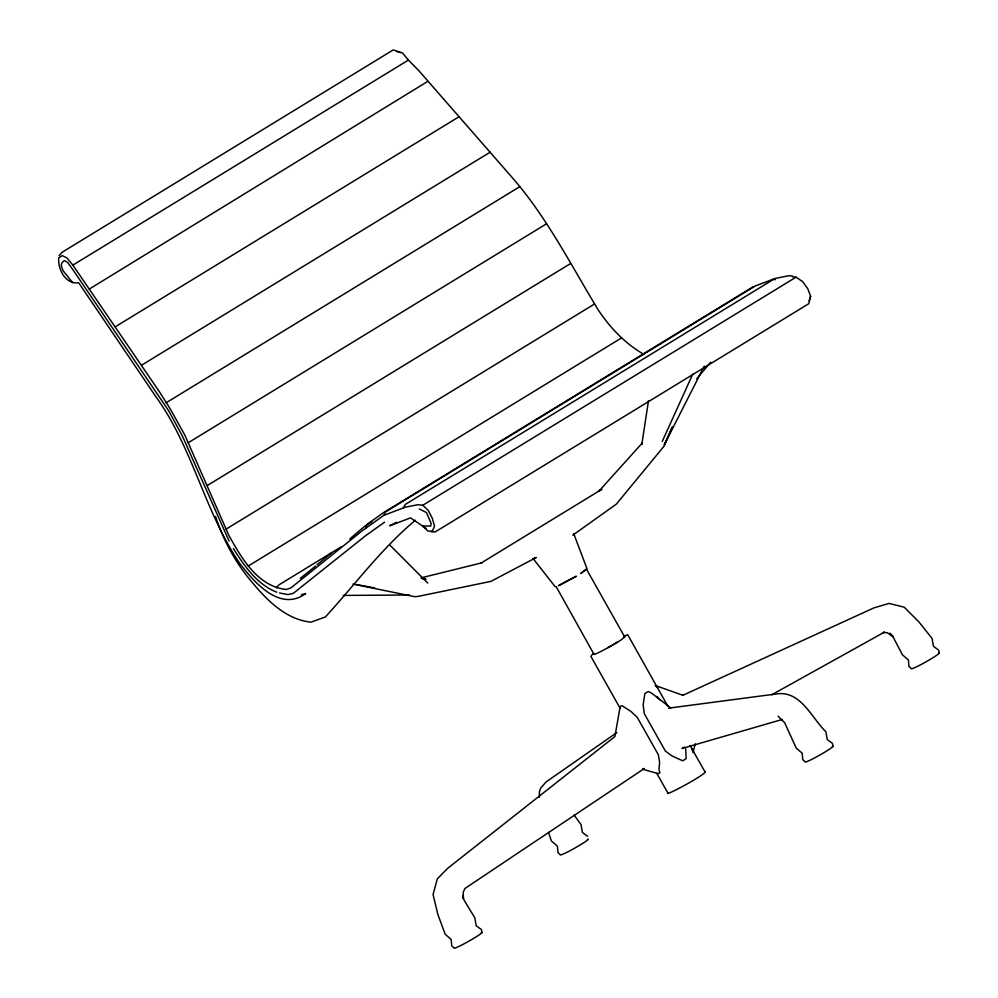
<?xml version="1.0" encoding="UTF-8"?>
<svg xmlns="http://www.w3.org/2000/svg" width="998" height="998" viewBox="0 0 998 998"><rect width="100%" height="100%" fill="white"/><g stroke="black" fill="none" stroke-linecap="round" stroke-linejoin="round"><path stroke-width="1.5" d="M539.282 797.277L539.469 791.651L540.629 788.195L546.068 781.945L616.864 732.569M648.475 400.847L641.826 444.397L642.4 442.875L598.925 491.153L601.919 489.232L480.749 563.284L481.972 562.81L421.43 577.78M693.036 752.642L695.157 743.772M792.449 276.77L796.03 277.182L802.629 281.598L807.869 288.884L810.613 296.344L808.754 303.716L435.203 531.909L431.074 531.772M365.68 528.491L366.852 524.511L383.282 512.797L753.091 286.813M809.066 300.847L810.613 296.344M672.689 426.608L663.982 446.293L616.29 504.177L572.802 535.178M671.779 428.005L664.256 444.883L704.276 366.104M662.223 441.478L692.762 374.125M301.309 594.671L305.712 593.585C280.026 612.298 254.415 582.508 239.857 563.571C204.727 512.061 192.876 447.915 156.125 397.054L78.692 282.783C65.506 284.655 57.647 269.235 58.745 257.796L62.363 255.638L66.978 257.946L72.879 265.119L159.83 392.376L169.922 408.419L184.605 434.604L228.792 535.227C241.441 557.982 257.808 586.861 286.663 589.469L290.954 587.847L362.673 530.425L383.881 515.317L385.415 511.974L755.236 286.002L772.976 279.265L775.458 279.627M403.466 507.882L405.313 504.427L774.81 278.567L788.457 275.747L792.237 275.872M532.932 558.344L555.125 586.674L556.123 586.55L593.922 654.152L594.371 653.453M573.725 533.656L587.011 568.748L580.699 573.526L586.437 569.097L624.661 636.924L622.004 639.256A14.434 1.06 -29.4 0 1 609.429 646.941L600.659 651.594A14.434 1.06 -29.4 0 1 593.922 654.152M276.471 587.847L278.679 585.04L341.104 546.892M696.729 378.803L710.626 362.262M59.119 255.688L62.313 252.132L393.262 49.9L400.36 52.557M592.8 653.915L590.878 656.372L619.97 707.994M349.724 538.995L365.081 525.971L371.73 521.904M317.052 564.731L331.586 552.942M300.211 578.441L315.58 566.066M384.567 522.166L365.63 535.701L293.287 593.361L288.035 594.571L279.515 592.987M415.368 520.245C381.56 548.463 355.051 584.529 325.435 616.926L311.039 622.153C286.551 619.708 267.751 601.021 252.768 583.082C236.052 563.695 223.527 540.854 215.568 516.54M89.284 289.083L427.855 81.325M72.879 265.119L408.394 60.092L418.898 70.746L511.924 177.232C546.779 217.053 570.694 264.645 598.027 309.592C609.953 327.693 625.235 343.761 644.197 354.539M115.257 326.808L458.781 116.903M141.604 365.181L490.268 152.12M166.042 402.83L519.846 186.638M188.098 442.825L546.48 223.826M207.522 485.39L570.469 263.597M225.822 529.289L594.484 304.016M248.265 566.003L621.505 337.935M383.881 515.317L405.3 507.184L418.025 504.701L422.79 505.25L796.03 277.182M684.366 747.09L682.083 748.488L782.257 719.471M771.679 694.82L884.465 632.121L883.242 632.582L887.16 632.657L893.285 636.724L889.842 633.206L892.861 636.499L902.442 654.813L908.405 660.002L908.991 666.439L911.324 668.56A14.958 1.098 -29.4 0 0 912.06 668.685A17.24 1.26 -29.4 0 0 918.671 665.778A14.958 1.098 -29.4 0 0 923.936 662.984A17.24 1.26 -29.4 0 0 937.658 654.601A14.958 1.098 -29.4 0 0 939.255 653.203L938.669 650.16L933.429 646.267L932.12 638.52L919.033 622.066L904.2 607.183L889.018 603.428L873.936 607.882L682.62 695.406M396.543 522.241L389.744 525.771L410.552 517.875L426.196 528.478M534.392 558.219L536.225 557.52L490.941 581.372L417.975 596.43L414.819 596.704L353.067 584.117M624.037 636.113L627.705 634.716L667.687 705.91M668.435 708.181L776.631 693.909C800.77 690.354 811.549 717.836 825.895 731.771L827.205 739.518L832.444 743.398L833.018 746.454A14.958 1.098 -29.4 0 1 827.779 750.296A17.24 1.26 -29.4 0 1 817.711 756.235A14.958 1.098 -29.4 0 1 812.447 759.029A17.24 1.26 -29.4 0 1 805.099 761.811L802.766 759.69L802.18 753.24L796.217 748.063L784.69 722.764L778.066 716.115M343.262 595.419L409.355 595.02M421.293 578.154L424.013 578.166L423.077 577.867L425.747 579.339L422.678 579.102M356.224 584.466L374.45 587.884M419.285 508.93L426.52 512.585L431.161 523.513L430.724 526.033L422.541 525.996L427.992 531.123L432.396 531.011L434.517 526.158L432.346 518.361L428.242 510.365L422.79 505.25M396.73 51.322L402.493 52.919L408.394 60.092M683.044 695.356L655.187 685.451L657.557 687.697M421.418 577.717L425.747 579.339M276.745 592.188C257.147 584.541 244.136 565.791 233.395 548.538M670.756 707.931L651.445 693.049L648.276 691.514L644.845 693.61L643.149 704.862L644.259 713.595L665.367 751.057L671.916 755.898L682.707 760.8L686.137 758.705L685.713 748.899M587.635 836.324L582.395 832.432L581.086 824.697L574.137 815.092M389.657 544.871L427.73 583.044M656.871 696.479L660.651 700.434M72.704 282.696L62.936 270.595L61.265 265.605L61.701 263.085L64.346 260.515L67.627 262.399L72.592 269.273L168.512 410.515L182.16 435.54L229.116 541.091M690.042 745.456L704.875 771.679A18.75 1.372 -29.4 0 1 705.075 772.265A26.098 1.909 -29.4 0 1 698.775 777.043A18.75 1.372 -29.4 0 1 684.665 785.301A26.098 1.909 -29.4 0 1 671.729 791.938A18.75 1.372 -29.4 0 1 667.849 792.749M656.809 773.375L668.049 793.323M548.551 832.432L551.407 840.99L557.383 846.167L557.969 852.616L560.302 854.737A17.24 1.26 -29.4 0 0 563.483 853.926A14.958 1.098 -29.4 0 0 578.403 846.005A17.24 1.26 -29.4 0 0 586.624 840.765A14.958 1.098 -29.4 0 0 588.221 839.368A17.24 1.26 -29.4 0 0 587.485 839.256M692.138 749.061L692.737 751.457M463.322 898.437L462.71 895.63L464.058 900.084L474.861 917.935L476.171 925.682L481.41 929.575L481.984 932.619M463.396 898.537L463.209 892.287L464.931 888.482L644.346 768.497L642.512 769.196L658.056 773.6L659.89 772.901L658.992 769.321L659.628 762.41L658.356 754.787L637.235 717.312L630.861 711.374L622.028 705.711L620.195 706.409L614.905 736.561L447.541 868.435L437.311 878.889L433.057 894.507L437.885 914.517L445.183 934.228L451.146 939.417L451.732 945.867L454.065 947.975A17.24 1.26 -29.4 0 0 457.246 947.177A14.958 1.098 -29.4 0 0 466.677 942.399A17.24 1.26 -29.4 0 0 476.745 936.461A14.958 1.098 -29.4 0 0 481.261 932.506M624.237 636.699A14.434 1.06 -29.4 0 1 624.661 636.924M832.282 746.329A17.24 1.26 -29.4 0 1 833.018 746.454M617.388 641.939A14.434 1.06 -29.4 0 1 612.822 644.733M611.624 645.432A14.434 1.06 -29.4 0 1 607.907 647.527M938.519 653.079A17.24 1.26 -29.4 0 1 939.255 653.203M576.133 576.32L558.581 585.626L576.133 576.32"/></g></svg>
